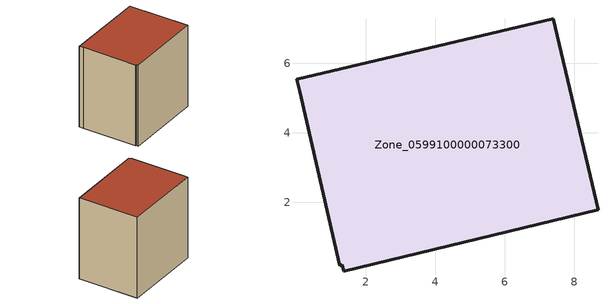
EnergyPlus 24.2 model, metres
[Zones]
Zone_0599100000073300
 floor ground (C_G): 1.25,0.18 0.1,5.19 0.01,5.54 7.4,7.27 8.68,1.78 1.37,0.02 1.33,0.2 z0
 wall outside (C_F): 0.1,5.19 1.25,0.18 1.33,0.2 1.37,0.02 8.68,1.78 7.4,7.27 0.01,5.54 0.1,5.19 z0:7.72
 roof outside (C_R): 0.01,5.54 0.1,5.19 1.25,0.18 1.33,0.2 1.37,0.02 8.68,1.78 7.4,7.27 z7.72
[BUILDING]
Pand.0599100000073300: North Axis=0; Terrain=City; Loads Convergence Tolerance Value=0.04; Temperature Convergence Tolerance Value=0.4; Solar Distribution=FullExterior; Maximum Number of Warmup Days=25; Minimum Number of Warmup Days=1
[Site:Location]
Rotterdam.The.Hague.AP_ZH_NLD Design_Conditions: Latitude=51.96; Longitude=4.45; Time Zone=1; Elevation=-4.5
[SITE:GROUNDTEMPERATURE:BUILDINGSURFACE]
18, 18, 18, 18, 18, 18, 18, 18, 18, 18, 18, 18
[MATERIAL] Thermal Absorptance=0.9; Solar Absorptance=0.7; Visible Absorptance=0.7
Name | Roughness | Thickness | Conductivity | Density | Specific Heat
G.TI.1946 | MediumSmooth | 0.15 | 1 | 540 | 1210
F.TI.1946 | Rough | 0.3 | 0.857143 | 1920 | 840
R.TI.1946 | MediumRough | 0.2 | 0.1 | 1500 | 1000
[CONSTRUCTION]
C_G: G.TI.1946
C_F: F.TI.1946
C_R: R.TI.1946
[ZONE]
Zone_0599100000073300: Type=1; Multiplier=1; Ceiling Height=Autocalculate; Volume=Autocalculate; Floor Area=autocalculate; Part of Total Floor Area=Yes
[ZONEINFILTRATION:DESIGNFLOWRATE]
Infil_Zone_0599100000073300: Zone or ZoneList or Space or SpaceList=Zone_0599100000073300; Schedule=AlwaysOn; Design Flow Rate Calculation Method=Flow/Area; Flow Rate per Floor Area=0.003; Constant Term Coefficient=1; Temperature Term Coefficient=0; Velocity Term Coefficient=0; Velocity Squared Term Coefficient=0
[HVACTEMPLATE:ZONE:IDEALLOADSAIRSYSTEM]
Zone_0599100000073300: Maximum Heating Supply Air Temperature=50; Minimum Cooling Supply Air Temperature=13; Maximum Heating Supply Air Humidity Ratio=0.0156; Minimum Cooling Supply Air Humidity Ratio=0.0077; Heating Limit=NoLimit; Cooling Limit=NoLimit; Dehumidification Control Type=ConstantSensibleHeatRatio; Cooling Sensible Heat Ratio=0.7; Dehumidification Setpoint=60; Humidification Control Type=None; Humidification Setpoint=30; Outdoor Air Method=None; Outdoor Air Flow Rate per Person=0.00944; Outdoor Air Flow Rate per Zone Floor Area=0; Outdoor Air Flow Rate per Zone=0; Demand Controlled Ventilation Type=None; Outdoor Air Economizer Type=NoEconomizer; Heat Recovery Type=None; Sensible Heat Recovery Effectiveness=0.7; Latent Heat Recovery Effectiveness=0.65
[ZONECONTROL:THERMOSTAT]
ThermostatControl_Zone_0599100000073300: Zone or ZoneList=Zone_0599100000073300; Control Type Schedule=DualSetpointControlType; Control 1=Thermostat_Zone_0599100000073300; Temperature Difference Between Cutout And Setpoint=0
[THERMOSTATSETPOINT:DUALSETPOINT]
Thermostat_Zone_0599100000073300: Heating Setpoint Temperature Schedule=HeatingSetpoint_Zone_0599100000073300; Cooling Setpoint Temperature Schedule=CoolingSetpoint_Zone_0599100000073300
[SCHEDULE:COMPACT]
HeatingSetpoint_Zone_0599100000073300: Through: 12/31, For: AllDays, Until: 24:00, 21
CoolingSetpoint_Zone_0599100000073300: Through: 12/31, For: AllDays, Until: 24:00, 24
DualSetpointControlType: Through: 12/31, For: AllDays, Until: 24:00, 4
AlwaysOn: Through: 12/31, For: AllDays, Until: 24:00, 1
